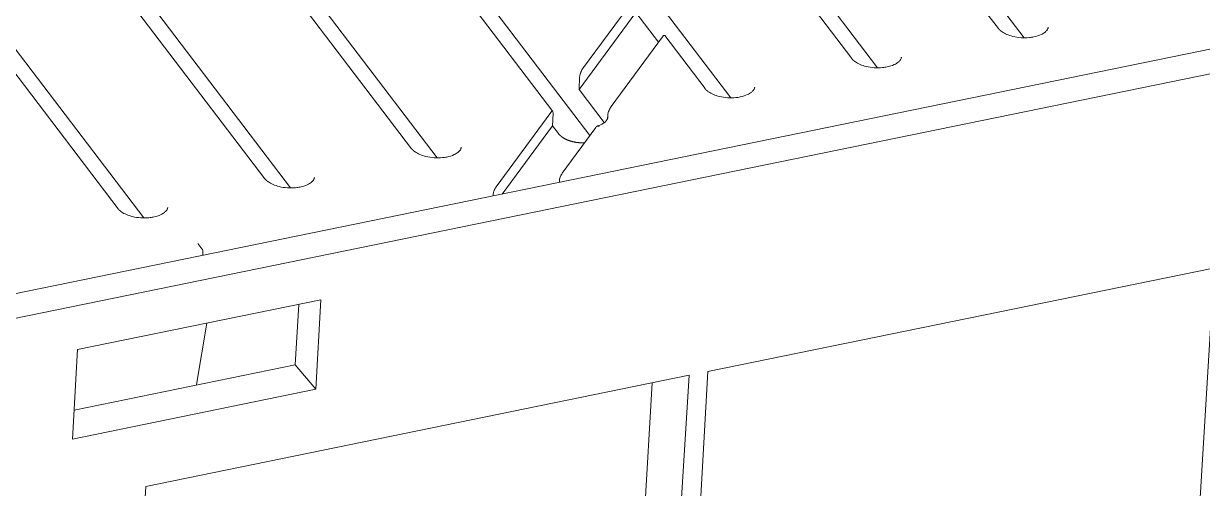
# Model space of a CAD drawing. Header units: millimetres. Extents: x 4267 to 8467, y 166 to 3136.
# Drawn here: x 4955.9 to 5061.4, y 1888 to 1929.6 of the extents above; entities that cross this region are included whole.
import ezdxf

# ---------------------------------------------------------------- set-up
doc = ezdxf.new("R2010")
doc.units = ezdxf.units.MM

msp = doc.modelspace()

# ---------------------------------------------------------------- linework, layer by layer
at = {"linetype": 'Continuous', "lineweight": 5}
for p, q in [((5003.26, 1921.71, 326.37), (4971.2, 1963.84, 326.37)), ((4990.63, 1918.37, 326.37), (4963.75, 1953.69, 326.37)), ((4760.94, 1865.64, 326.37), (5179.49, 1951.29, 326.37)), ((4762.39, 1863.74, 326.37), (5180.94, 1949.39, 326.37)), ((5043.14, 1929.11, 326.37), (5028.17, 1948.79, 326.37)), ((5045.43, 1928.29, 326.37), (5030.54, 1947.85, 326.37)), ((5032.31, 1925.6, 326.37), (5017.42, 1945.17, 326.37)), ((4977.5, 1915.68, 326.37), (4956.3, 1943.54, 326.37)), ((5019.18, 1922.92, 326.37), (5004.29, 1942.48, 326.37)), ((5006.58, 1919.54, 326.37), (4991.16, 1939.8, 326.37)), ((5030.02, 1926.43, 326.37), (5020.72, 1938.64, 326.37)), ((4992.92, 1917.54, 326.37), (4978.03, 1937.11, 326.37)), ((4979.8, 1914.86, 326.37), (4964.91, 1934.42, 326.37)), ((4964.38, 1912.99, 326.37), (4948.85, 1933.39, 326.37)), ((4966.67, 1912.17, 326.37), (4951.78, 1931.74, 326.37)), ((5010.52, 1931.76, 326.37), (5005.92, 1925.5, 326.37)), ((5010.68, 1930.56, 326.37), (5005.61, 1923.65, 326.37)), ((5010.68, 1930.56, 326.37), (5012.71, 1927.89, 326.37)), ((5013.08, 1928.39, 326.37), (5008.48, 1922.13, 326.37)), ((5016.89, 1923.74, 326.37), (5013.27, 1928.49, 326.37)), ((5005.61, 1923.65, 326.37), (5005.66, 1924.79, 326.37)), ((5007.86, 1920.7, 326.37), (5005.61, 1923.65, 326.37)), ((4998.18, 1914.96, 326.37), (5003.07, 1921.61, 326.37)), ((5003.29, 1921.56, 326.37), (5003.23, 1920.42, 326.37)), ((5008.18, 1921.36, 326.37), (5008.16, 1921.04, 326.37)), ((5003.23, 1920.42, 326.37), (4998.74, 1914.31, 326.37)), ((5003.23, 1920.42, 326.37), (5003.76, 1919.72, 326.37)), ((5007.11, 1920.26, 326.37), (5004.11, 1916.17, 326.37)), ((5003.85, 1915.47, 326.37), (5003.84, 1915.35, 326.37)), ((4997.93, 1914.26, 326.37), (4997.92, 1914.14, 326.37)), ((4971.87, 1909.4, 326.37), (4971.51, 1909.88, 326.37)), ((4971.96, 1908.82, 326.37), (4971.96, 1909.11, 326.37)), ((5017.13, 1898.43, 326.37), (5065.73, 1908.38, 326.37)), ((5062.44, 1907.7, 326.37), (5060.75, 1879.96, 326.37)), ((4960.75, 1900.39, 326.37), (4982.52, 1904.85, 326.37)), ((4982.52, 1904.85, 326.37), (4982.05, 1896.84, 326.37)), ((4980.21, 1899.03, 326.37), (4980.53, 1904.44, 326.37)), ((4971.38, 1897.27, 326.37), (4972.3, 1902.76, 326.37)), ((4960.28, 1892.38, 326.37), (4960.75, 1900.39, 326.37)), ((4960.43, 1894.98, 326.37), (4980.21, 1899.03, 326.37)), ((4982.05, 1896.84, 326.37), (4980.21, 1899.03, 326.37)), ((5012.53, 1817.95, 326.37), (5017.13, 1898.43, 326.37)), ((4966.85, 1888.14, 326.37), (5015.45, 1898.09, 326.37)), ((5012.16, 1897.41, 326.37), (5010.48, 1869.68, 326.37)), ((5015.45, 1898.09, 326.37), (5010.56, 1817.55, 326.37)), ((4982.05, 1896.84, 326.37), (4960.28, 1892.38, 326.37)), ((4962.26, 1807.66, 326.37), (4966.85, 1888.14, 326.37))]:
    msp.add_line(p, q, dxfattribs=at)
for points in [[(5043.09, 1929.16), (5043.1, 1929.16, 0.002117), (5043.1, 1929.15, 0.002056), (5043.11, 1929.14, 0.00203), (5043.11, 1929.13, 0.002045), (5043.12, 1929.12, 0.002042), (5043.13, 1929.12, 0.002038), (5043.14, 1929.11, 0.002029), (5043.14, 1929.1, 0.002029), (5043.15, 1929.09, 0.002022), (5043.16, 1929.08, 0.00202), (5043.16, 1929.07, 0.002012), (5043.17, 1929.07, 0.002011), (5043.18, 1929.06, 0.002003), (5043.19, 1929.05, 0.002001), (5043.2, 1929.04, 0.001993), (5043.2, 1929.03, 0.001991), (5043.21, 1929.02, 0.001983), (5043.22, 1929.01, 0.001981), (5043.23, 1929.01, 0.001972), (5043.24, 1929, 0.00197), (5043.25, 1928.99, 0.001961), (5043.26, 1928.98, 0.001958), (5043.27, 1928.97, 0.001951), (5043.28, 1928.96, 0.001952), (5043.29, 1928.95, 0.001938), (5043.3, 1928.95, 0.001922), (5043.31, 1928.94, 0.001932), (5043.32, 1928.93, 0.001972), (5043.33, 1928.92, 0.001901), (5043.34, 1928.91, 0.001762), (5043.35, 1928.9, 0.001955), (5043.36, 1928.89, 0.002348), (5043.37, 1928.88, 0.001739), (5043.38, 1928.87, 0.000529), (5043.39, 1928.87, 0.002506), (5043.41, 1928.86, 0.004283), (5043.43, 1928.84, 0.002026), (5043.46, 1928.82, 0.001048)], [(5029.96, 1926.48), (5029.97, 1926.47, 0.002118), (5029.97, 1926.46, 0.002057), (5029.98, 1926.45, 0.002031), (5029.99, 1926.45, 0.002045), (5029.99, 1926.44, 0.002043), (5030, 1926.43, 0.002038), (5030.01, 1926.42, 0.00203), (5030.01, 1926.41, 0.002029), (5030.02, 1926.4, 0.002022), (5030.03, 1926.4, 0.002021), (5030.04, 1926.39, 0.002013), (5030.04, 1926.38, 0.002011), (5030.05, 1926.37, 0.002003), (5030.06, 1926.36, 0.002001), (5030.07, 1926.35, 0.001993), (5030.08, 1926.35, 0.001991), (5030.09, 1926.34, 0.001983), (5030.09, 1926.33, 0.001981), (5030.1, 1926.32, 0.001972), (5030.11, 1926.31, 0.001971), (5030.12, 1926.3, 0.001961), (5030.13, 1926.29, 0.001958), (5030.14, 1926.29, 0.001951), (5030.15, 1926.28, 0.001952), (5030.16, 1926.27, 0.001938), (5030.17, 1926.26, 0.001922), (5030.18, 1926.25, 0.001932), (5030.19, 1926.24, 0.001972), (5030.2, 1926.23, 0.001901), (5030.21, 1926.22, 0.001762), (5030.22, 1926.22, 0.001955), (5030.23, 1926.21, 0.002348), (5030.25, 1926.2, 0.001739), (5030.26, 1926.19, 0.000529), (5030.27, 1926.18, 0.002506), (5030.28, 1926.17, 0.004283), (5030.3, 1926.16, 0.002026), (5030.33, 1926.14, 0.001048)], [(5016.83, 1923.79), (5016.84, 1923.78, 0.002118), (5016.85, 1923.78, 0.002057), (5016.85, 1923.77, 0.002031), (5016.86, 1923.76, 0.002045), (5016.87, 1923.75, 0.002043), (5016.87, 1923.74, 0.002038), (5016.88, 1923.73, 0.00203), (5016.89, 1923.73, 0.00203), (5016.89, 1923.72, 0.002022), (5016.9, 1923.71, 0.002021), (5016.91, 1923.7, 0.002013), (5016.92, 1923.69, 0.002011), (5016.93, 1923.68, 0.002003), (5016.93, 1923.68, 0.002002), (5016.94, 1923.67, 0.001993), (5016.95, 1923.66, 0.001992), (5016.96, 1923.65, 0.001983), (5016.97, 1923.64, 0.001981), (5016.98, 1923.63, 0.001973), (5016.98, 1923.62, 0.001971), (5016.99, 1923.62, 0.001962), (5017, 1923.61, 0.001958), (5017.01, 1923.6, 0.001951), (5017.02, 1923.59, 0.001952), (5017.03, 1923.58, 0.001938), (5017.04, 1923.57, 0.001922), (5017.05, 1923.56, 0.001932), (5017.06, 1923.56, 0.001972), (5017.07, 1923.55, 0.001901), (5017.08, 1923.54, 0.001762), (5017.1, 1923.53, 0.001955), (5017.11, 1923.52, 0.002348), (5017.12, 1923.51, 0.001739), (5017.13, 1923.5, 0.000529), (5017.14, 1923.49, 0.002506), (5017.15, 1923.48, 0.004283), (5017.17, 1923.47, 0.002026), (5017.2, 1923.45, 0.001048)], [(5003.76, 1919.72), (5003.78, 1919.69, 0.007952), (5003.81, 1919.66, 0.007593), (5003.83, 1919.63, 0.007322), (5003.86, 1919.6, 0.00719), (5003.89, 1919.58, 0.007004), (5003.92, 1919.55, 0.006816), (5003.95, 1919.52, 0.006618), (5003.98, 1919.49, 0.006452), (5004.01, 1919.46, 0.00627), (5004.05, 1919.44, 0.006109), (5004.09, 1919.41, 0.005938), (5004.12, 1919.39, 0.005787), (5004.16, 1919.36, 0.005629), (5004.2, 1919.33, 0.005488), (5004.24, 1919.31, 0.005343), (5004.29, 1919.29, 0.005212), (5004.33, 1919.26, 0.00508), (5004.38, 1919.24, 0.004959), (5004.42, 1919.22, 0.004839), (5004.47, 1919.19, 0.004728), (5004.51, 1919.17, 0.004619), (5004.56, 1919.15, 0.004518), (5004.61, 1919.13, 0.004419), (5004.66, 1919.11, 0.004327), (5004.71, 1919.1, 0.004239), (5004.76, 1919.08, 0.004154), (5004.82, 1919.06, 0.004075), (5004.87, 1919.04, 0.003998), (5004.92, 1919.03, 0.003928), (5004.97, 1919.01, 0.003859), (5005.03, 1919, 0.003796), (5005.08, 1918.99, 0.003731), (5005.14, 1918.98, 0.003678), (5005.19, 1918.96, 0.003628), (5005.24, 1918.95, 0.00357), (5005.3, 1918.94, 0.003485), (5005.35, 1918.93, 0.003502), (5005.41, 1918.93, 0.003564), (5005.46, 1918.92, 0.003425), (5005.52, 1918.91, 0.003206), (5005.58, 1918.91, 0.003561), (5005.63, 1918.9, 0.004266), (5005.69, 1918.9, 0.003212), (5005.75, 1918.89, 0.001058), (5005.8, 1918.89, 0.004594), (5005.87, 1918.89, 0.007958), (5005.97, 1918.89, 0.003879), (5006.1, 1918.89, 0.00204)], [(4990.58, 1918.42), (4990.58, 1918.41, 0.002099), (4990.59, 1918.4, 0.002039), (4990.6, 1918.4, 0.002013), (4990.6, 1918.39, 0.002028), (4990.61, 1918.38, 0.002027), (4990.62, 1918.37, 0.002023), (4990.62, 1918.36, 0.002015), (4990.63, 1918.35, 0.002015), (4990.64, 1918.35, 0.002008), (4990.65, 1918.34, 0.002008), (4990.65, 1918.33, 0.002), (4990.66, 1918.32, 0.001999), (4990.67, 1918.31, 0.001992), (4990.68, 1918.3, 0.001991), (4990.69, 1918.3, 0.001983), (4990.69, 1918.29, 0.001982), (4990.7, 1918.28, 0.001974), (4990.71, 1918.27, 0.001972), (4990.72, 1918.26, 0.001964), (4990.73, 1918.25, 0.001963), (4990.74, 1918.24, 0.001954), (4990.75, 1918.23, 0.001951), (4990.76, 1918.23, 0.001945), (4990.77, 1918.22, 0.001946), (4990.78, 1918.21, 0.001932), (4990.79, 1918.2, 0.001917), (4990.8, 1918.19, 0.001927), (4990.81, 1918.18, 0.001968), (4990.82, 1918.17, 0.001897), (4990.83, 1918.17, 0.001759), (4990.84, 1918.16, 0.001952), (4990.85, 1918.15, 0.002345), (4990.86, 1918.14, 0.001737), (4990.87, 1918.13, 0.000528), (4990.88, 1918.12, 0.002504), (4990.9, 1918.11, 0.00428), (4990.92, 1918.1, 0.002025), (4990.95, 1918.08, 0.001047)], [(4977.45, 1915.73), (4977.46, 1915.73, 0.0021), (4977.46, 1915.72, 0.002039), (4977.47, 1915.71, 0.002014), (4977.48, 1915.7, 0.002029), (4977.48, 1915.69, 0.002027), (4977.49, 1915.68, 0.002023), (4977.5, 1915.68, 0.002015), (4977.5, 1915.67, 0.002015), (4977.51, 1915.66, 0.002009), (4977.52, 1915.65, 0.002008), (4977.53, 1915.64, 0.002), (4977.53, 1915.63, 0.002), (4977.54, 1915.63, 0.001992), (4977.55, 1915.62, 0.001991), (4977.56, 1915.61, 0.001983), (4977.57, 1915.6, 0.001982), (4977.58, 1915.59, 0.001974), (4977.58, 1915.58, 0.001972), (4977.59, 1915.57, 0.001964), (4977.6, 1915.57, 0.001963), (4977.61, 1915.56, 0.001954), (4977.62, 1915.55, 0.001951), (4977.63, 1915.54, 0.001945), (4977.64, 1915.53, 0.001947), (4977.65, 1915.52, 0.001933), (4977.66, 1915.51, 0.001917), (4977.67, 1915.51, 0.001928), (4977.68, 1915.5, 0.001968), (4977.69, 1915.49, 0.001897), (4977.7, 1915.48, 0.001759), (4977.71, 1915.47, 0.001952), (4977.72, 1915.46, 0.002345), (4977.74, 1915.45, 0.001737), (4977.75, 1915.44, 0.000528), (4977.76, 1915.44, 0.002504), (4977.77, 1915.43, 0.004281), (4977.79, 1915.41, 0.002025), (4977.82, 1915.39, 0.001047)], [(4964.32, 1913.05), (4964.33, 1913.04, 0.0021), (4964.34, 1913.03, 0.002039), (4964.34, 1913.02, 0.002014), (4964.35, 1913.01, 0.002029), (4964.36, 1913.01, 0.002027), (4964.36, 1913, 0.002023), (4964.37, 1912.99, 0.002015), (4964.38, 1912.98, 0.002016), (4964.38, 1912.97, 0.002009), (4964.39, 1912.96, 0.002008), (4964.4, 1912.96, 0.002001), (4964.41, 1912.95, 0.002), (4964.41, 1912.94, 0.001992), (4964.42, 1912.93, 0.001991), (4964.43, 1912.92, 0.001983), (4964.44, 1912.91, 0.001982), (4964.45, 1912.91, 0.001974), (4964.46, 1912.9, 0.001972), (4964.47, 1912.89, 0.001965), (4964.47, 1912.88, 0.001963), (4964.48, 1912.87, 0.001955), (4964.49, 1912.86, 0.001951), (4964.5, 1912.85, 0.001945), (4964.51, 1912.85, 0.001947), (4964.52, 1912.84, 0.001933), (4964.53, 1912.83, 0.001917), (4964.54, 1912.82, 0.001928), (4964.55, 1912.81, 0.001968), (4964.56, 1912.8, 0.001897), (4964.57, 1912.79, 0.001759), (4964.58, 1912.78, 0.001952), (4964.6, 1912.77, 0.002345), (4964.61, 1912.77, 0.001737), (4964.62, 1912.76, 0.000528), (4964.63, 1912.75, 0.002504), (4964.64, 1912.74, 0.004281), (4964.66, 1912.72, 0.002025), (4964.69, 1912.7, 0.001047)], [(4971.96, 1909.11), (4971.96, 1909.11, -0.000005), (4971.96, 1909.11, -0.000005), (4971.96, 1909.11, -0.000005), (4971.96, 1909.11, -0.000005), (4971.96, 1909.11, -0.000005), (4971.96, 1909.11, -0.000005), (4971.96, 1909.11, -0.000005), (4971.96, 1909.11, -0.000005), (4971.96, 1909.11, -0.000005), (4971.96, 1909.11, -0.000005), (4971.96, 1909.11, -0.000005), (4971.96, 1909.11, -0.000005), (4971.96, 1909.11, -0.000005), (4971.96, 1909.11, -0.000005), (4971.96, 1909.11, -0.000005), (4971.96, 1909.11, -0.000005), (4971.96, 1909.11, -0.000005), (4971.96, 1909.11, -0.000005), (4971.96, 1909.11, -0.000005), (4971.96, 1909.11, -0.000005), (4971.96, 1909.11, -0.000005), (4971.96, 1909.11, -0.000005), (4971.96, 1909.11, -0.000005), (4971.96, 1909.11, -0.000005), (4971.96, 1909.11, -0.000005), (4971.96, 1909.11, -0.000005), (4971.96, 1909.11, -0.000005), (4971.96, 1909.11, -0.000005), (4971.96, 1909.11, -0.000005), (4971.96, 1909.11, -0.000005), (4971.96, 1909.11, -0.000005), (4971.96, 1909.11, -0.000006), (4971.96, 1909.11, -0.000005), (4971.96, 1909.11, -0.000002), (4971.96, 1909.11, -0.000007), (4971.96, 1909.11, -0.000011), (4971.96, 1909.11, -0.000006), (4971.96, 1909.11, -0.000003)]]:
    msp.add_lwpolyline(points, format="xyb", dxfattribs=at)
for points, knots in [([(5047.57, 1929.24, 326.37), (5047.57, 1929.23, 326.37), (5047.57, 1929.23, 326.37), (5047.57, 1929.23, 326.37), (5047.57, 1929.23, 326.37), (5047.57, 1929.22, 326.37), (5047.57, 1929.21, 326.37), (5047.57, 1929.2, 326.37), (5047.57, 1929.17, 326.37), (5047.56, 1929.14, 326.37), (5047.54, 1929.09, 326.37), (5047.51, 1929.03, 326.37), (5047.43, 1928.92, 326.37), (5047.28, 1928.76, 326.37), (5046.91, 1928.54, 326.37), (5046.53, 1928.42, 326.37), (5046.29, 1928.37, 326.37)], [0, 0, 0, 0, 0.0014058, 0.002815, 0.0045808, 0.0081288, 0.009911, 0.0188933, 0.0280127, 0.0512958, 0.0632609, 0.1061413, 0.138156, 0.2060903, 0.2933814, 0.4156782, 0.4156782, 0.4156782, 0.4156782]), ([(5013.27, 1928.49, 326.37), (5013.27, 1928.49, 326.37), (5013.27, 1928.49, 326.37), (5013.27, 1928.5, 326.37), (5013.26, 1928.5, 326.37), (5013.25, 1928.51, 326.37), (5013.25, 1928.51, 326.37), (5013.25, 1928.51, 326.37), (5013.23, 1928.51, 326.37), (5013.22, 1928.51, 326.37), (5013.2, 1928.51, 326.37), (5013.2, 1928.5, 326.37), (5013.19, 1928.5, 326.37), (5013.18, 1928.49, 326.37), (5013.17, 1928.49, 326.37), (5013.17, 1928.49, 326.37), (5013.17, 1928.49, 326.37), (5013.17, 1928.49, 326.37), (5013.15, 1928.47, 326.37), (5013.12, 1928.45, 326.37), (5013.08, 1928.39, 326.37)], [0.3658305, 0.3658305, 0.3658305, 0.3658305, 0.375, 0.375, 0.4375, 0.46875, 0.46875, 0.5, 0.5, 0.625, 0.625, 0.6875, 0.6875, 0.71875, 0.734375, 0.7421875, 0.7421875, 0.75, 0.75, 1, 1, 1, 1]), ([(5046.29, 1928.37, 326.37), (5046.16, 1928.34, 326.37), (5045.56, 1928.25, 326.37), (5044.45, 1928.33, 326.37), (5043.7, 1928.66, 326.37), (5043.46, 1928.82, 326.37)], [0.4156782, 0.4156782, 0.4156782, 0.4156782, 0.4793235, 0.7064299, 0.8936242, 0.8936242, 0.8936242, 0.8936242]), ([(5033.16, 1925.68, 326.37), (5033.03, 1925.66, 326.37), (5032.43, 1925.56, 326.37), (5031.32, 1925.64, 326.37), (5030.57, 1925.97, 326.37), (5030.33, 1926.14, 326.37)], [0.4156782, 0.4156782, 0.4156782, 0.4156782, 0.4793235, 0.7064299, 0.8936242, 0.8936242, 0.8936242, 0.8936242]), ([(5034.45, 1926.55, 326.37), (5034.45, 1926.55, 326.37), (5034.45, 1926.55, 326.37), (5034.45, 1926.54, 326.37), (5034.45, 1926.54, 326.37), (5034.45, 1926.53, 326.37), (5034.45, 1926.53, 326.37), (5034.44, 1926.51, 326.37), (5034.44, 1926.49, 326.37), (5034.43, 1926.46, 326.37), (5034.41, 1926.41, 326.37), (5034.38, 1926.34, 326.37), (5034.31, 1926.23, 326.37), (5034.15, 1926.08, 326.37), (5033.78, 1925.85, 326.37), (5033.4, 1925.73, 326.37), (5033.16, 1925.68, 326.37)], [0, 0, 0, 0, 0.0014058, 0.002815, 0.0045808, 0.0081288, 0.009911, 0.0188933, 0.0280127, 0.0512958, 0.0632609, 0.1061413, 0.138156, 0.2060903, 0.2933814, 0.4156782, 0.4156782, 0.4156782, 0.4156782]), ([(5005.66, 1924.79, 326.37), (5005.67, 1924.84, 326.37), (5005.67, 1924.9, 326.37), (5005.7, 1924.99, 326.37), (5005.7, 1925.02, 326.37), (5005.72, 1925.07, 326.37), (5005.73, 1925.1, 326.37), (5005.74, 1925.12, 326.37), (5005.74, 1925.14, 326.37), (5005.74, 1925.15, 326.37), (5005.76, 1925.19, 326.37), (5005.77, 1925.22, 326.37), (5005.79, 1925.27, 326.37), (5005.8, 1925.29, 326.37), (5005.81, 1925.31, 326.37), (5005.82, 1925.32, 326.37), (5005.82, 1925.34, 326.37), (5005.83, 1925.35, 326.37), (5005.83, 1925.35, 326.37), (5005.83, 1925.35, 326.37), (5005.85, 1925.39, 326.37), (5005.88, 1925.45, 326.37), (5005.92, 1925.5, 326.37)], [0, 0, 0, 0, 0.25, 0.25, 0.375, 0.375, 0.4375, 0.46875, 0.46875, 0.5, 0.5, 0.625, 0.625, 0.6875, 0.6875, 0.71875, 0.734375, 0.742188, 0.742188, 0.75, 0.75, 1, 1, 1, 1]), ([(5021.32, 1923.86, 326.37), (5021.32, 1923.86, 326.37), (5021.32, 1923.86, 326.37), (5021.32, 1923.86, 326.37), (5021.32, 1923.85, 326.37), (5021.32, 1923.85, 326.37), (5021.32, 1923.84, 326.37), (5021.32, 1923.83, 326.37), (5021.31, 1923.8, 326.37), (5021.3, 1923.77, 326.37), (5021.29, 1923.72, 326.37), (5021.26, 1923.66, 326.37), (5021.18, 1923.55, 326.37), (5021.02, 1923.39, 326.37), (5020.66, 1923.17, 326.37), (5020.28, 1923.05, 326.37), (5020.03, 1923, 326.37)], [0, 0, 0, 0, 0.0014058, 0.002815, 0.0045808, 0.0081288, 0.009911, 0.0188933, 0.0280127, 0.0512958, 0.0632609, 0.1061413, 0.138156, 0.2060903, 0.2933814, 0.4156782, 0.4156782, 0.4156782, 0.4156782]), ([(5020.03, 1923, 326.37), (5019.91, 1922.97, 326.37), (5019.3, 1922.88, 326.37), (5018.19, 1922.95, 326.37), (5017.45, 1923.28, 326.37), (5017.2, 1923.45, 326.37)], [0.4156782, 0.4156782, 0.4156782, 0.4156782, 0.4793235, 0.7064299, 0.8936242, 0.8936242, 0.8936242, 0.8936242]), ([(5003.07, 1921.61, 326.37), (5003.09, 1921.64, 326.37), (5003.11, 1921.66, 326.37), (5003.13, 1921.68, 326.37), (5003.13, 1921.69, 326.37), (5003.14, 1921.7, 326.37), (5003.15, 1921.7, 326.37), (5003.15, 1921.7, 326.37), (5003.15, 1921.7, 326.37), (5003.15, 1921.7, 326.37), (5003.15, 1921.7, 326.37), (5003.17, 1921.72, 326.37), (5003.18, 1921.73, 326.37), (5003.2, 1921.73, 326.37), (5003.21, 1921.73, 326.37), (5003.22, 1921.73, 326.37), (5003.22, 1921.73, 326.37), (5003.23, 1921.73, 326.37), (5003.23, 1921.73, 326.37), (5003.27, 1921.72, 326.37), (5003.29, 1921.65, 326.37), (5003.29, 1921.56, 326.37)], [0, 0, 0, 0, 0.125, 0.125, 0.1875, 0.1875, 0.21875, 0.234375, 0.242188, 0.242188, 0.25, 0.25, 0.375, 0.375, 0.4375, 0.4375, 0.46875, 0.46875, 0.5, 0.5, 1, 1, 1, 1]), ([(5008.48, 1922.13, 326.37), (5008.45, 1922.09, 326.37), (5008.42, 1922.04, 326.37), (5008.36, 1921.93, 326.37), (5008.33, 1921.87, 326.37), (5008.3, 1921.8, 326.37), (5008.3, 1921.79, 326.37), (5008.27, 1921.71, 326.37), (5008.24, 1921.65, 326.37), (5008.22, 1921.59, 326.37), (5008.22, 1921.58, 326.37), (5008.19, 1921.49, 326.37), (5008.18, 1921.42, 326.37), (5008.18, 1921.36, 326.37)], [0, 0, 0, 0, 0.25, 0.25, 0.5, 0.5, 0.53125, 0.53125, 0.75, 0.75, 0.765625, 0.765625, 1, 1, 1, 1]), ([(5008.19, 1921.18, 326.37), (5008.19, 1921.15, 326.37), (5008.18, 1920.95, 326.37), (5007.85, 1920.59, 326.37), (5007.28, 1920.41, 326.37)], [0, 0, 0, 0, 0.099224, 1, 1, 1, 1]), ([(5007.38, 1920.33, 326.37), (5007.37, 1920.36, 326.37), (5007.36, 1920.38, 326.37), (5007.35, 1920.4, 326.37), (5007.35, 1920.4, 326.37), (5007.33, 1920.41, 326.37), (5007.31, 1920.42, 326.37), (5007.28, 1920.41, 326.37), (5007.27, 1920.41, 326.37), (5007.25, 1920.4, 326.37), (5007.22, 1920.38, 326.37), (5007.17, 1920.34, 326.37), (5007.14, 1920.3, 326.37), (5007.11, 1920.26, 326.37)], [0.0954206, 0.0954206, 0.0954206, 0.0954206, 0.25, 0.25, 0.265625, 0.265625, 0.5, 0.5, 0.53125, 0.53125, 0.75, 0.75, 1, 1, 1, 1]), ([(4995.06, 1918.49, 326.37), (4995.06, 1918.49, 326.37), (4995.06, 1918.49, 326.37), (4995.06, 1918.48, 326.37), (4995.06, 1918.48, 326.37), (4995.06, 1918.48, 326.37), (4995.06, 1918.47, 326.37), (4995.06, 1918.45, 326.37), (4995.06, 1918.43, 326.37), (4995.05, 1918.4, 326.37), (4995.03, 1918.35, 326.37), (4995, 1918.28, 326.37), (4994.92, 1918.17, 326.37), (4994.77, 1918.02, 326.37), (4994.4, 1917.8, 326.37), (4994.02, 1917.67, 326.37), (4993.78, 1917.62, 326.37)], [0, 0, 0, 0, 0.0014058, 0.002815, 0.0045808, 0.0081288, 0.009911, 0.0188933, 0.0280127, 0.0512958, 0.0632609, 0.1061413, 0.138156, 0.2060903, 0.2933814, 0.4156782, 0.4156782, 0.4156782, 0.4156782]), ([(4993.78, 1917.62, 326.37), (4993.65, 1917.6, 326.37), (4993.05, 1917.51, 326.37), (4991.94, 1917.58, 326.37), (4991.19, 1917.91, 326.37), (4990.95, 1918.08, 326.37)], [0.4156782, 0.4156782, 0.4156782, 0.4156782, 0.4793235, 0.7064299, 0.8936242, 0.8936242, 0.8936242, 0.8936242]), ([(4980.65, 1914.94, 326.37), (4980.52, 1914.91, 326.37), (4979.92, 1914.82, 326.37), (4978.81, 1914.89, 326.37), (4978.06, 1915.23, 326.37), (4977.82, 1915.39, 326.37)], [0.4156782, 0.4156782, 0.4156782, 0.4156782, 0.4793235, 0.7064299, 0.8936242, 0.8936242, 0.8936242, 0.8936242]), ([(4981.94, 1915.8, 326.37), (4981.94, 1915.8, 326.37), (4981.94, 1915.8, 326.37), (4981.94, 1915.8, 326.37), (4981.94, 1915.79, 326.37), (4981.94, 1915.79, 326.37), (4981.93, 1915.78, 326.37), (4981.93, 1915.77, 326.37), (4981.93, 1915.74, 326.37), (4981.92, 1915.71, 326.37), (4981.9, 1915.66, 326.37), (4981.87, 1915.6, 326.37), (4981.79, 1915.49, 326.37), (4981.64, 1915.33, 326.37), (4981.27, 1915.11, 326.37), (4980.89, 1914.99, 326.37), (4980.65, 1914.94, 326.37)], [0, 0, 0, 0, 0.0014058, 0.002815, 0.0045808, 0.0081288, 0.009911, 0.0188933, 0.0280127, 0.0512958, 0.0632609, 0.1061413, 0.138156, 0.2060903, 0.2933814, 0.4156782, 0.4156782, 0.4156782, 0.4156782]), ([(5003.85, 1915.47, 326.37), (5003.85, 1915.51, 326.37), (5003.86, 1915.55, 326.37), (5003.87, 1915.61, 326.37), (5003.87, 1915.62, 326.37), (5003.89, 1915.7, 326.37), (5003.91, 1915.77, 326.37), (5003.95, 1915.88, 326.37), (5003.97, 1915.93, 326.37), (5004, 1916, 326.37), (5004.01, 1916.01, 326.37), (5004.05, 1916.08, 326.37), (5004.08, 1916.13, 326.37), (5004.11, 1916.17, 326.37)], [0, 0, 0, 0, 0.1875, 0.1875, 0.25, 0.25, 0.5, 0.5, 0.6875, 0.6875, 0.75, 0.75, 1, 1, 1, 1]), ([(4997.93, 1914.26, 326.37), (4997.93, 1914.31, 326.37), (4997.94, 1914.36, 326.37), (4997.96, 1914.46, 326.37), (4997.97, 1914.49, 326.37), (4997.98, 1914.54, 326.37), (4997.99, 1914.56, 326.37), (4998, 1914.59, 326.37), (4998, 1914.6, 326.37), (4998.01, 1914.61, 326.37), (4998.02, 1914.65, 326.37), (4998.03, 1914.68, 326.37), (4998.06, 1914.73, 326.37), (4998.06, 1914.75, 326.37), (4998.07, 1914.77, 326.37), (4998.08, 1914.78, 326.37), (4998.09, 1914.8, 326.37), (4998.09, 1914.81, 326.37), (4998.09, 1914.81, 326.37), (4998.09, 1914.81, 326.37), (4998.11, 1914.85, 326.37), (4998.14, 1914.9, 326.37), (4998.18, 1914.96, 326.37)], [0, 0, 0, 0, 0.25, 0.25, 0.375, 0.375, 0.4375, 0.46875, 0.46875, 0.5, 0.5, 0.625, 0.625, 0.6875, 0.6875, 0.71875, 0.734375, 0.742188, 0.742188, 0.75, 0.75, 1, 1, 1, 1]), ([(4967.52, 1912.25, 326.37), (4967.4, 1912.22, 326.37), (4966.79, 1912.13, 326.37), (4965.68, 1912.21, 326.37), (4964.94, 1912.54, 326.37), (4964.69, 1912.7, 326.37)], [0.4156782, 0.4156782, 0.4156782, 0.4156782, 0.4793235, 0.7064299, 0.8936242, 0.8936242, 0.8936242, 0.8936242]), ([(4968.81, 1913.12, 326.37), (4968.81, 1913.12, 326.37), (4968.81, 1913.12, 326.37), (4968.81, 1913.11, 326.37), (4968.81, 1913.11, 326.37), (4968.81, 1913.1, 326.37), (4968.81, 1913.09, 326.37), (4968.81, 1913.08, 326.37), (4968.8, 1913.06, 326.37), (4968.79, 1913.03, 326.37), (4968.78, 1912.97, 326.37), (4968.75, 1912.91, 326.37), (4968.67, 1912.8, 326.37), (4968.51, 1912.65, 326.37), (4968.15, 1912.42, 326.37), (4967.77, 1912.3, 326.37), (4967.52, 1912.25, 326.37)], [0, 0, 0, 0, 0.0014058, 0.002815, 0.0045808, 0.0081288, 0.009911, 0.0188933, 0.0280127, 0.0512958, 0.0632609, 0.1061413, 0.138156, 0.2060903, 0.2933814, 0.4156782, 0.4156782, 0.4156782, 0.4156782])]:
    msp.add_open_spline(points, degree=3, knots=knots, dxfattribs=at)
for points in [[(4971.96, 1909.11, 326.37), (4971.97, 1909.22, 326.37), (4971.93, 1909.32, 326.37), (4971.87, 1909.4, 326.37)], [(4971.37, 1897.22, 326.37), (4971.38, 1897.23, 326.37), (4971.38, 1897.25, 326.37), (4971.38, 1897.27, 326.37)]]:
    msp.add_open_spline(points, degree=3, dxfattribs=at)

doc.saveas('drawing.dxf')
